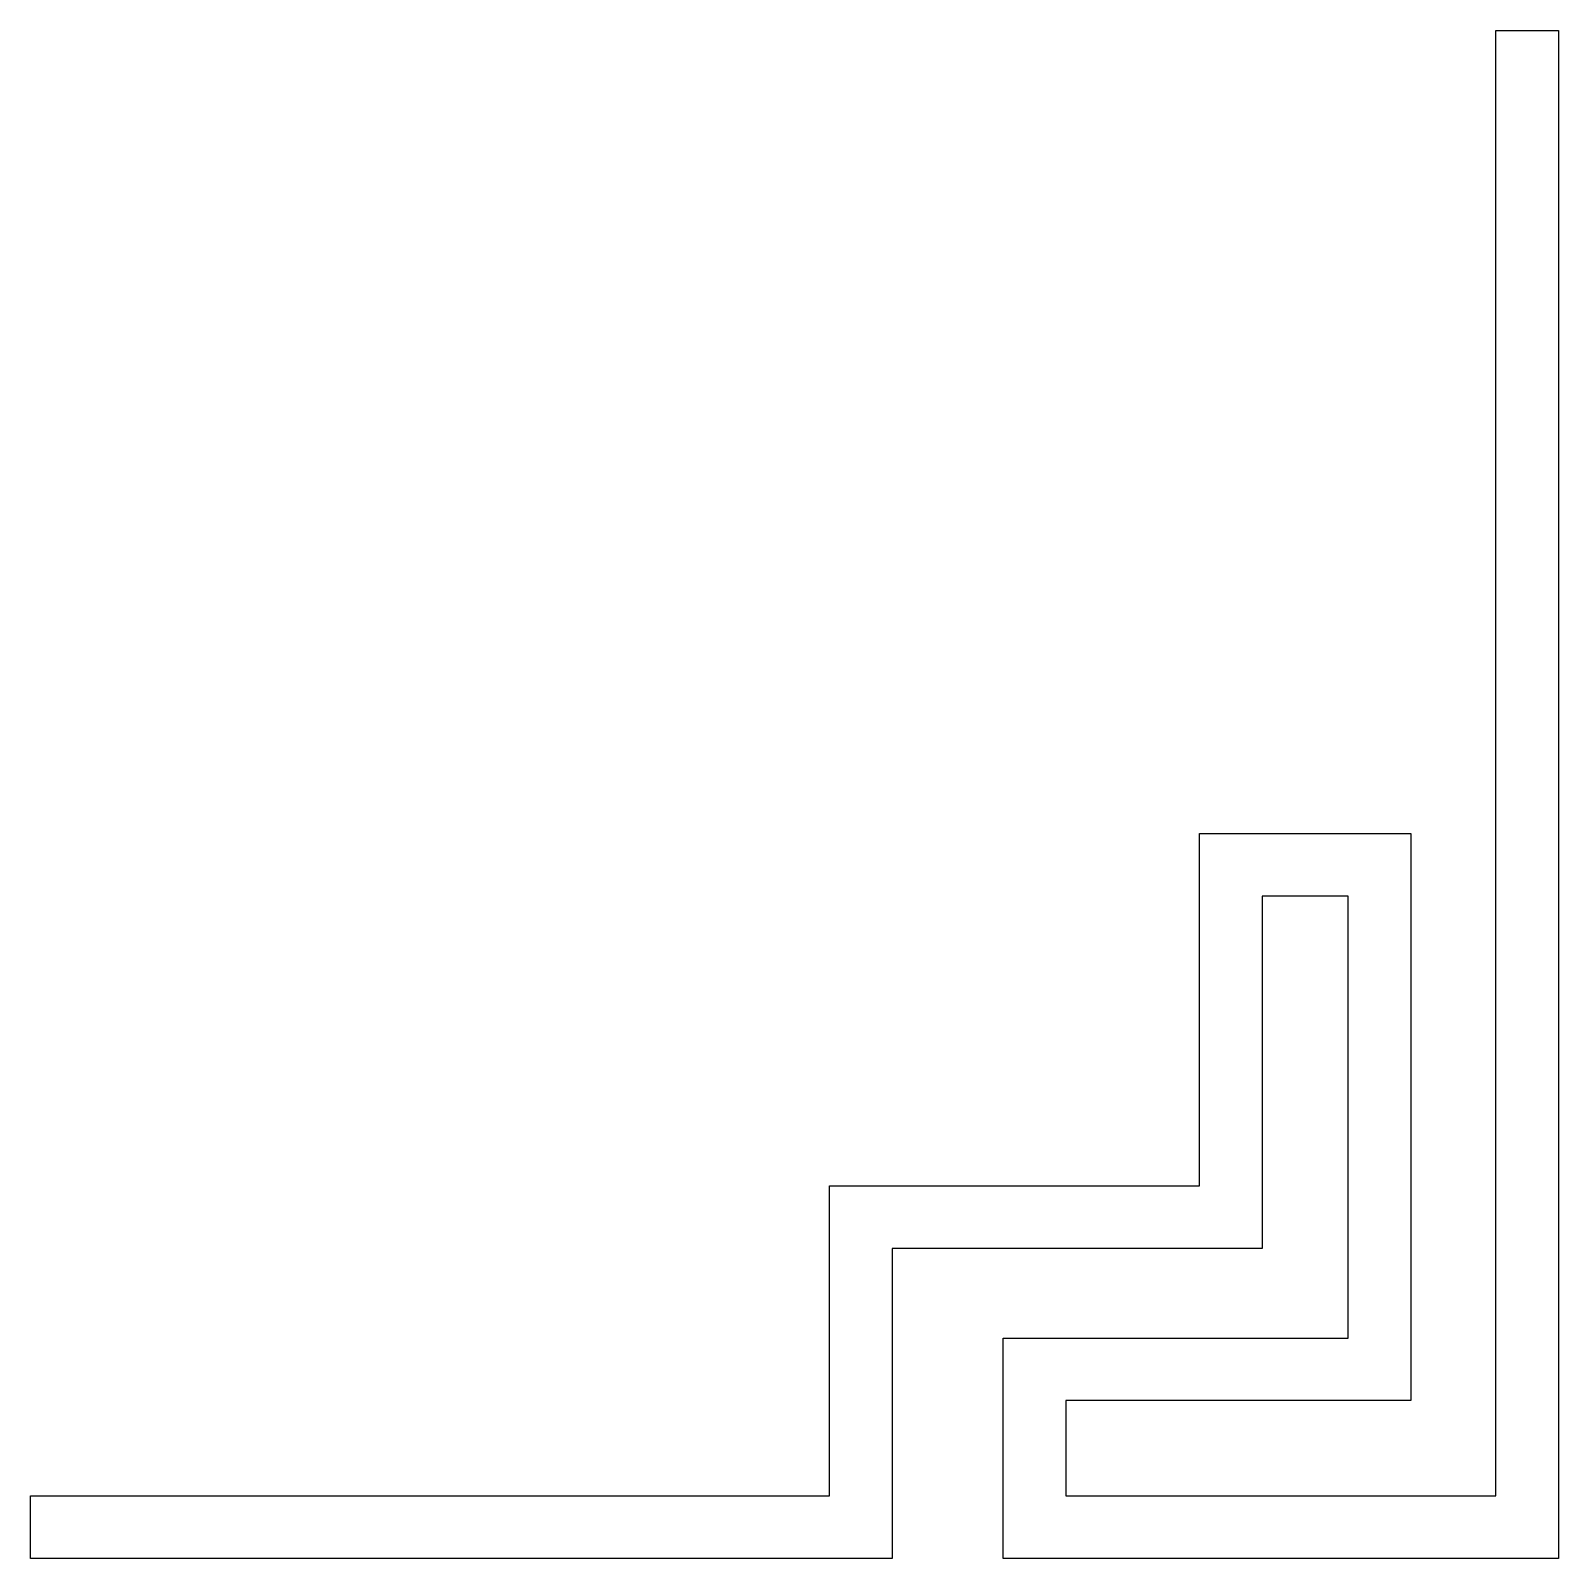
# Model space of a CAD drawing. Header units: centimetres. Extents: x 17.13 to 27, y -9 to 0.87.
import ezdxf

# ---------------------------------------------------------------- set-up
doc = ezdxf.new("R2010")
doc.units = ezdxf.units.CM
doc.header["$MEASUREMENT"] = 0
doc.layers.add('layer 1', color=7, linetype='Continuous')

msp = doc.modelspace()

# ---------------------------------------------------------------- linework, layer by layer
at = {"layer": 'layer 1', "color": 250}
msp.add_open_spline([(17.13373, -9.00022), (17.13373, -9.00022), (22.69713, -9.00022), (22.69713, -9.00022), (22.69713, -9.00022), (22.69713, -9.00022), (22.69713, -6.9983), (22.69713, -6.9983), (22.69713, -6.9983), (22.69713, -6.9983), (25.08673, -6.9983), (25.08673, -6.9983), (25.08673, -6.9983), (25.08673, -6.9983), (25.08673, -4.72434), (25.08673, -4.72434), (25.08673, -4.72434), (25.08673, -4.72434), (25.6423, -4.72434), (25.6423, -4.72434), (25.6423, -4.72434), (25.6423, -4.72434), (25.6423, -7.57692), (25.6423, -7.57692), (25.6423, -7.57692), (25.6423, -7.57692), (23.41452, -7.57692), (23.41452, -7.57692), (23.41452, -7.57692), (23.41452, -7.57692), (23.41452, -9.00022), (23.41452, -9.00022), (23.41452, -9.00022), (23.41452, -9.00022), (26.99977, -9.00022), (26.99977, -9.00022), (26.99977, -9.00022), (26.99977, -9.00022), (26.99977, 0.86582), (26.99977, 0.86582), (26.99977, 0.86582), (26.99977, 0.86582), (26.59543, 0.86582), (26.59543, 0.86582), (26.59543, 0.86582), (26.59543, 0.86582), (26.59543, -8.59587), (26.59543, -8.59587), (26.59543, -8.59587), (26.59543, -8.59587), (23.81887, -8.59587), (23.81887, -8.59587), (23.81887, -8.59587), (23.81887, -8.59587), (23.81887, -7.98127), (23.81887, -7.98127), (23.81887, -7.98127), (23.81887, -7.98127), (26.04665, -7.98127), (26.04665, -7.98127), (26.04665, -7.98127), (26.04665, -7.98127), (26.04665, -4.32), (26.04665, -4.32), (26.04665, -4.32), (26.04665, -4.32), (24.68239, -4.32), (24.68239, -4.32), (24.68239, -4.32), (24.68239, -4.32), (24.68239, -6.59396), (24.68239, -6.59396), (24.68239, -6.59396), (24.68239, -6.59396), (22.29278, -6.59396), (22.29278, -6.59396), (22.29278, -6.59396), (22.29278, -6.59396), (22.29278, -8.59587), (22.29278, -8.59587), (22.29278, -8.59587), (22.29278, -8.59587), (17.13373, -8.59587), (17.13373, -8.59587), (17.13373, -8.59587), (17.13373, -8.59587), (17.13373, -9.00022), (17.13373, -9.00022)], degree=3, knots=[0, 0, 0, 0, 0.0434783, 0.0434783, 0.0434783, 0.0434783, 0.0869565, 0.0869565, 0.0869565, 0.0869565, 0.1304348, 0.1304348, 0.1304348, 0.1304348, 0.173913, 0.173913, 0.173913, 0.173913, 0.2173913, 0.2173913, 0.2173913, 0.2173913, 0.2608696, 0.2608696, 0.2608696, 0.2608696, 0.3043478, 0.3043478, 0.3043478, 0.3043478, 0.3478261, 0.3478261, 0.3478261, 0.3478261, 0.3913043, 0.3913043, 0.3913043, 0.3913043, 0.4347826, 0.4347826, 0.4347826, 0.4347826, 0.4782609, 0.4782609, 0.4782609, 0.4782609, 0.5217391, 0.5217391, 0.5217391, 0.5217391, 0.5652174, 0.5652174, 0.5652174, 0.5652174, 0.6086957, 0.6086957, 0.6086957, 0.6086957, 0.6521739, 0.6521739, 0.6521739, 0.6521739, 0.6956522, 0.6956522, 0.6956522, 0.6956522, 0.7391304, 0.7391304, 0.7391304, 0.7391304, 0.7826087, 0.7826087, 0.7826087, 0.7826087, 0.826087, 0.826087, 0.826087, 0.826087, 0.8695652, 0.8695652, 0.8695652, 0.8695652, 0.9130435, 0.9130435, 0.9130435, 0.9130435, 1, 1, 1, 1], dxfattribs=at)

doc.saveas('drawing.dxf')
